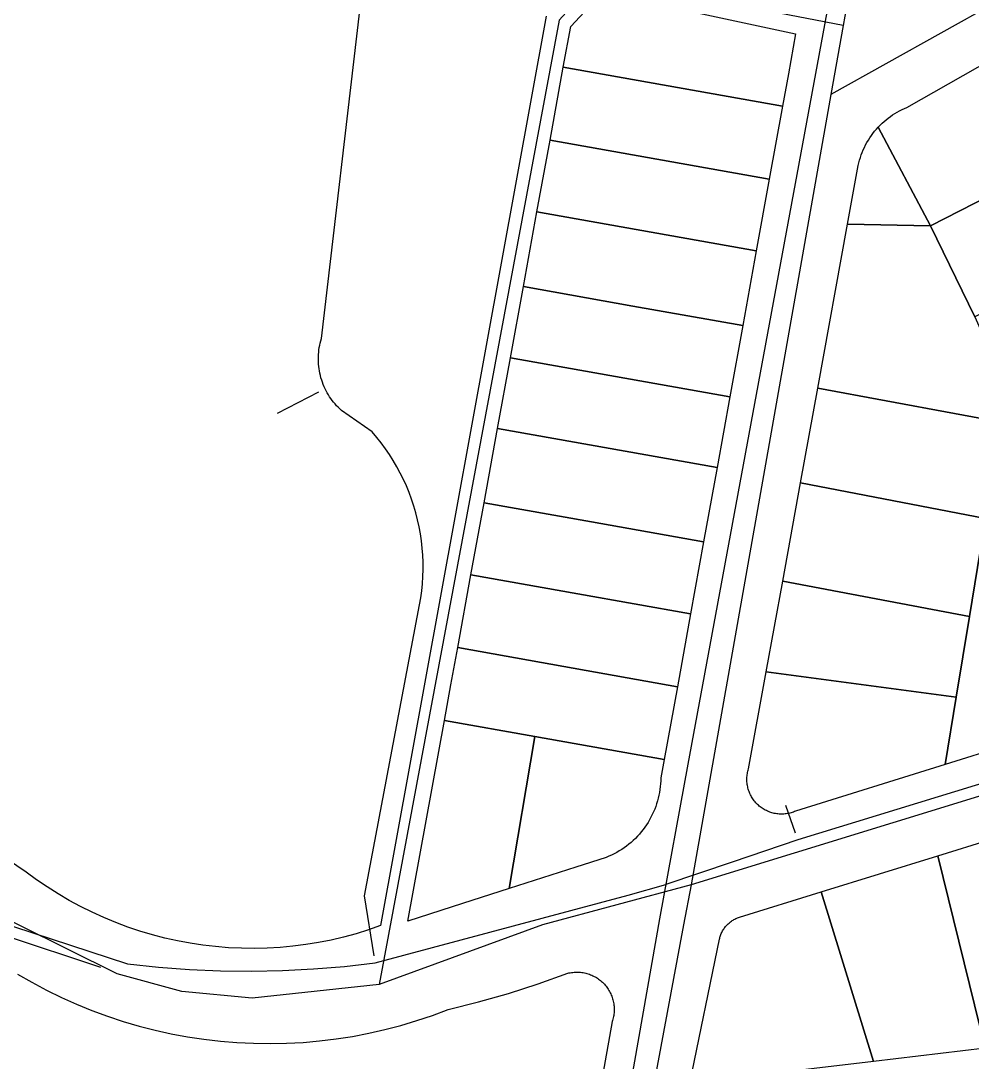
# Model space of a CAD drawing. Extents: x 1876309 to 1899261, y 443723 to 466661.
# Drawn here: x 1895567 to 1896215, y 453752 to 454462 of the extents above; entities that cross this region are included whole.
import ezdxf

# ---------------------------------------------------------------- set-up
doc = ezdxf.new("R2010")
doc.units = 0
doc.header["$MEASUREMENT"] = 0
for name, color, linetype in [('Parcels', 31, 'Continuous'), ('Roads', 7, 'Continuous'), ('Waterlines', 5, 'Continuous')]:
    doc.layers.add(name, color=color, linetype=linetype)

msp = doc.modelspace()

# ---------------------------------------------------------------- linework, layer by layer
at = {"layer": 'Parcels'}
for points in [[(1895936.72, 454430.22), (1895941.75, 454457.78), (1895963.5, 454481.16), (1896094.97, 454452.88), (1896090, 454425.56), (1896086.03, 454403.62), (1895936.72, 454430.22)], [(1896077.03, 454353.94), (1895927.69, 454380.53), (1895936.72, 454430.22), (1896086.03, 454403.62), (1896077.03, 454353.94)], [(1896130.38, 454323.19), (1896137.62, 454363.16), (1896138.05, 454364.97), (1896138.53, 454366.77), (1896139.07, 454368.56), (1896139.67, 454370.32), (1896140.33, 454372.06), (1896141.05, 454373.78), (1896141.83, 454375.48), (1896142.66, 454377.14), (1896143.55, 454378.78), (1896144.5, 454380.39), (1896145.5, 454381.96), (1896146.55, 454383.5), (1896147.65, 454385.01), (1896148.8, 454386.47), (1896150, 454387.9), (1896151.25, 454389.28), (1896186.88, 454322.06), (1896130.38, 454323.19)], [(1895927.69, 454380.53), (1896077.03, 454353.94), (1896068.19, 454305.06), (1895918.78, 454331.66), (1895927.69, 454380.53)], [(1896217, 454260), (1896186.88, 454322.06), (1896297.53, 454378.56), (1896328.97, 454314.03), (1896217, 454260)], [(1895918.78, 454331.66), (1896068.19, 454305.06), (1896058.97, 454254.09), (1895984.12, 454267.41), (1895909.5, 454280.72), (1895918.78, 454331.66)], [(1896130.38, 454323.19), (1896186.88, 454322.06), (1896217, 454260), (1896243.53, 454200.41), (1896249.81, 454185.5), (1896110.09, 454211.59), (1896130.38, 454323.19)], [(1895909.5, 454280.72), (1895984.12, 454267.41), (1896058.97, 454254.09), (1896050.16, 454205.5), (1895900.66, 454232.16), (1895909.5, 454280.72)], [(1895900.66, 454232.16), (1896050.16, 454205.5), (1896041.44, 454157.41), (1895891.91, 454184.03), (1895900.66, 454232.16)], [(1896110.09, 454211.59), (1896249.81, 454185.5), (1896270.38, 454133.38), (1896278.69, 454112.31), (1896224.41, 454122.72), (1896098.34, 454146.91), (1896110.09, 454211.59)], [(1895891.91, 454184.03), (1896041.44, 454157.41), (1896032.28, 454106.81), (1895955.88, 454120.41), (1895882.69, 454133.47), (1895891.91, 454184.03)], [(1896098.34, 454146.91), (1896224.41, 454122.72), (1896213.47, 454056.06), (1896086.19, 454080.12), (1896098.34, 454146.91)], [(1895882.69, 454133.47), (1895955.88, 454120.41), (1896032.28, 454106.81), (1896023.38, 454057.75), (1895946.5, 454071.47), (1895873.75, 454084.41), (1895882.69, 454133.47)], [(1896224.41, 454122.72), (1896278.69, 454112.31), (1896293.34, 454071.66), (1896318.88, 453993.25), (1896196.88, 453955.19), (1896204.41, 454000.94), (1896213.47, 454056.06), (1896224.41, 454122.72)], [(1895873.75, 454084.41), (1895946.5, 454071.47), (1896023.38, 454057.75), (1896014.41, 454008.16), (1895936.97, 454021.94), (1895864.75, 454034.81), (1895873.75, 454084.41)], [(1896086.19, 454080.12), (1896213.47, 454056.06), (1896204.41, 454000.94), (1896074.97, 454018.31), (1896086.19, 454080.12)], [(1895917.22, 453974.22), (1895855.72, 453985.16), (1895860.12, 454009.47), (1895864.75, 454034.81), (1895936.97, 454021.94), (1896014.41, 454008.16), (1896005.41, 453958.5), (1895917.22, 453974.22)], [(1896074.97, 454018.31), (1896204.41, 454000.94), (1896196.88, 453955.19), (1896094.94, 453923.34), (1896094.18, 453923.03), (1896093.41, 453922.73), (1896092.63, 453922.47), (1896091.85, 453922.23), (1896091.05, 453922.02), (1896090.25, 453921.84), (1896089.45, 453921.68), (1896088.63, 453921.56), (1896087.82, 453921.46), (1896087, 453921.39), (1896086.18, 453921.35), (1896085.36, 453921.33), (1896084.53, 453921.35), (1896083.71, 453921.39), (1896082.9, 453921.47), (1896082.08, 453921.57), (1896081.27, 453921.7), (1896080.46, 453921.86), (1896079.66, 453922.04), (1896078.87, 453922.26), (1896078.08, 453922.5), (1896077.31, 453922.77), (1896076.54, 453923.06), (1896075.78, 453923.38), (1896075.04, 453923.73), (1896074.31, 453924.1), (1896073.59, 453924.5), (1896072.88, 453924.92), (1896072.19, 453925.37), (1896071.52, 453925.84), (1896070.87, 453926.34), (1896070.23, 453926.85), (1896069.61, 453927.39), (1896069, 453927.95), (1896068.42, 453928.53), (1896067.86, 453929.13), (1896067.32, 453929.75), (1896066.81, 453930.39), (1896066.31, 453931.05), (1896065.84, 453931.72), (1896065.39, 453932.41), (1896064.96, 453933.11), (1896064.57, 453933.83), (1896064.19, 453934.56), (1896063.84, 453935.31), (1896063.52, 453936.06), (1896063.22, 453936.83), (1896062.95, 453937.61), (1896062.71, 453938.39), (1896062.5, 453939.18), (1896062.31, 453939.98), (1896062.15, 453940.79), (1896062.02, 453941.6), (1896061.92, 453942.42), (1896061.84, 453943.23), (1896061.8, 453944.06), (1896061.78, 453944.88), (1896061.79, 453945.7), (1896061.83, 453946.52), (1896061.9, 453947.34), (1896062, 453948.15), (1896062.12, 453948.97), (1896062.28, 453949.77), (1896062.46, 453950.57), (1896062.67, 453951.37), (1896062.91, 453952.16), (1896074.97, 454018.31)], [(1895855.72, 453985.16), (1895917.22, 453974.22), (1895899.72, 453870.62), (1895868, 453860.41), (1895830.81, 453848.47), (1895855.72, 453985.16)], [(1896005.41, 453958.5), (1896003.12, 453946.06), (1896003.08, 453944.07), (1896002.97, 453942.07), (1896002.79, 453940.09), (1896002.54, 453938.11), (1896002.23, 453936.13), (1896001.84, 453934.18), (1896001.4, 453932.23), (1896000.88, 453930.3), (1896000.3, 453928.39), (1895999.65, 453926.5), (1895998.95, 453924.64), (1895998.17, 453922.8), (1895997.34, 453920.99), (1895996.44, 453919.2), (1895995.48, 453917.45), (1895994.47, 453915.73), (1895993.39, 453914.05), (1895992.26, 453912.41), (1895991.07, 453910.8), (1895989.83, 453909.24), (1895988.54, 453907.72), (1895987.19, 453906.24), (1895985.8, 453904.82), (1895984.36, 453903.44), (1895982.87, 453902.11), (1895981.34, 453900.83), (1895979.76, 453899.6), (1895978.14, 453898.43), (1895976.49, 453897.32), (1895974.79, 453896.26), (1895973.07, 453895.26), (1895971.31, 453894.32), (1895969.51, 453893.45), (1895967.69, 453892.63), (1895965.84, 453891.88), (1895945.25, 453885.25), (1895899.72, 453870.62), (1895917.22, 453974.22), (1896005.41, 453958.5)], [(1896224.16, 453762), (1896191.81, 453892.97), (1896265.03, 453915.62), (1896302, 453771.69), (1896281.5, 453768.69), (1896260.91, 453766.38), (1896224.16, 453762)], [(1896191.81, 453892.97), (1896224.16, 453762), (1896148.06, 453752.91), (1896112.47, 453868.41), (1896191.81, 453892.97)], [(1896148.06, 453752.91), (1896022.88, 453737.97), (1896043.09, 453836.09), (1896043.24, 453836.76), (1896043.41, 453837.42), (1896043.61, 453838.08), (1896043.83, 453838.74), (1896044.07, 453839.38), (1896044.33, 453840.02), (1896044.62, 453840.65), (1896044.92, 453841.26), (1896045.25, 453841.87), (1896045.6, 453842.46), (1896045.97, 453843.04), (1896046.36, 453843.61), (1896046.76, 453844.17), (1896047.19, 453844.71), (1896047.64, 453845.23), (1896048.1, 453845.74), (1896048.58, 453846.24), (1896049.08, 453846.71), (1896049.59, 453847.17), (1896050.12, 453847.61), (1896050.66, 453848.04), (1896051.22, 453848.44), (1896051.79, 453848.83), (1896052.37, 453849.19), (1896052.97, 453849.54), (1896053.58, 453849.86), (1896054.19, 453850.16), (1896054.82, 453850.44), (1896055.46, 453850.7), (1896056.11, 453850.94), (1896056.76, 453851.16), (1896112.47, 453868.41), (1896148.06, 453752.91)]]:
    msp.add_lwpolyline(points, close=True, dxfattribs=at)
for points in [[(1895925, 454464.91), (1895812.21, 453845.36), (1895803.91, 453842.48), (1895795.52, 453839.89), (1895787.04, 453837.59), (1895778.49, 453835.59), (1895769.87, 453833.88), (1895761.2, 453832.47), (1895752.49, 453831.36), (1895743.74, 453830.55), (1895734.97, 453830.05), (1895726.19, 453829.85), (1895717.41, 453829.95), (1895708.63, 453830.36), (1895699.88, 453831.07), (1895691.15, 453832.08), (1895682.46, 453833.39), (1895673.83, 453835.01), (1895665.25, 453836.92), (1895656.75, 453839.12), (1895648.33, 453841.62), (1895640, 453844.41), (1895631.77, 453847.48), (1895623.65, 453850.84), (1895615.66, 453854.47), (1895607.79, 453858.38), (1895600.06, 453862.56), (1895592.49, 453867.01), (1895585.07, 453871.71), (1895577.82, 453876.67), (1895570.74, 453881.87), (1895550.91, 453895.09)], [(1896297.53, 454378.56), (1896186.88, 454322.06), (1896151.25, 454389.28), (1896152.53, 454390.61), (1896153.85, 454391.89), (1896155.21, 454393.13), (1896156.62, 454394.32), (1896158.06, 454395.46), (1896159.54, 454396.56), (1896161.06, 454397.6), (1896162.61, 454398.59), (1896164.19, 454399.54), (1896165.8, 454400.42), (1896167.45, 454401.26), (1896169.11, 454402.04), (1896170.81, 454402.76), (1896237.44, 454440.62)], [(1895564.87, 453812.43), (1895574.65, 453806.79), (1895584.62, 453801.49), (1895594.76, 453796.53), (1895605.06, 453791.91), (1895615.51, 453787.65), (1895626.11, 453783.74), (1895636.82, 453780.19), (1895647.66, 453777.01), (1895658.59, 453774.2), (1895669.61, 453771.76), (1895680.71, 453769.69), (1895691.87, 453768), (1895703.09, 453766.7), (1895714.34, 453765.77), (1895725.62, 453765.22), (1895736.9, 453765.06), (1895748.19, 453765.27), (1895759.47, 453765.88), (1895770.71, 453766.86), (1895781.92, 453768.22), (1895793.07, 453769.96), (1895804.16, 453772.08), (1895815.17, 453774.57), (1895826.09, 453777.44), (1895836.91, 453780.67), (1895847.61, 453784.27), (1895858.18, 453788.23), (1895878.86, 453793.41), (1895899.35, 453799.26), (1895919.65, 453805.77), (1895939.72, 453812.94), (1895940.58, 453813.14), (1895941.44, 453813.31), (1895942.31, 453813.46), (1895943.19, 453813.57), (1895944.07, 453813.65), (1895944.95, 453813.7), (1895945.83, 453813.72), (1895946.71, 453813.71), (1895947.59, 453813.67), (1895948.47, 453813.6), (1895949.35, 453813.49), (1895950.22, 453813.36), (1895951.08, 453813.2), (1895951.95, 453813.01), (1895952.8, 453812.78), (1895953.64, 453812.53), (1895954.48, 453812.25), (1895955.31, 453811.94), (1895956.12, 453811.6), (1895956.92, 453811.24), (1895957.71, 453810.84), (1895958.49, 453810.42), (1895959.25, 453809.97), (1895959.99, 453809.5), (1895960.72, 453809), (1895961.43, 453808.47), (1895962.12, 453807.92), (1895962.79, 453807.35), (1895963.44, 453806.76), (1895964.07, 453806.14), (1895964.68, 453805.5), (1895965.26, 453804.84), (1895965.82, 453804.16), (1895966.36, 453803.46), (1895966.87, 453802.74), (1895967.36, 453802.01), (1895967.82, 453801.26), (1895968.26, 453800.49), (1895968.67, 453799.71), (1895969.05, 453798.92), (1895969.41, 453798.11), (1895969.73, 453797.29), (1895970.03, 453796.46), (1895970.3, 453795.62), (1895970.54, 453794.77), (1895970.74, 453793.91), (1895970.92, 453793.05), (1895971.07, 453792.18), (1895971.19, 453791.3), (1895971.28, 453790.43), (1895971.34, 453789.55), (1895971.37, 453788.66), (1895971.36, 453787.78), (1895971.33, 453786.9), (1895971.26, 453786.02), (1895971.17, 453785.14), (1895971.04, 453784.27), (1895970.89, 453783.4), (1895970.7, 453782.54), (1895970.49, 453781.69), (1895970.24, 453780.84), (1895969.97, 453780), (1895942.53, 453625.75)]]:
    msp.add_lwpolyline(points, dxfattribs=at)
at = {"layer": 'Roads'}
for p, q in [((1896161.16, 454649.68), (1896127.4, 454458.52)), ((1896271.31, 454496.55), (1896118.86, 454411.57)), ((1896127.4, 454458.52), (1896118.86, 454411.57)), ((1896118.86, 454411.57), (1896023.79, 453873.19)), ((1896476.62, 454012.43), (1896023.79, 453873.19))]:
    msp.add_line(p, q, dxfattribs=at)
for points in [[(1896127.4, 454458.52), (1895960.04, 454490.93), (1895933.81, 454462.26), (1895811.29, 453805.25)], [(1895811.29, 453805.25), (1895724.64, 453796.03), (1895676.94, 453800.47), (1895632.69, 453812.46), (1895499.44, 453878.73), (1895377.95, 453930.97), (1895316.91, 453963.66), (1895297.53, 453986.84), (1895275.93, 454037.42), (1895258.8, 454067.97), (1895237.19, 454100.75), (1895216.33, 454130.55), (1895199.19, 454149.17), (1895181.31, 454167.8), (1895162.21, 454182.18)], [(1896023.79, 453873.19), (1895922.57, 453845.94), (1895811.29, 453805.25)], [(1896023.79, 453873.19), (1896018.67, 453845.9), (1895996.22, 453726.51)]]:
    msp.add_lwpolyline(points, dxfattribs=at)
at = {"layer": 'Waterlines', "color": 5}
for p, q in [((1896117.32, 454473.82), (1896021.62, 453955.46)), ((1895769.85, 454208.68), (1895741.7, 454194.21)), ((1896021.62, 453955.46), (1896002.16, 453849.97)), ((1896255.38, 453952.69), (1896096.44, 453903.78)), ((1896094.84, 453908.47), (1896088.4, 453927.29)), ((1896096.44, 453903.78), (1896051.71, 453888.66)), ((1896051.71, 453888.66), (1896006.48, 453873.37)), ((1895981, 453866.15), (1896006.48, 453873.37)), ((1895808.64, 453819.99), (1895981, 453866.15)), ((1896002.16, 453849.97), (1895919.61, 453378.44))]:
    msp.add_line(p, q, dxfattribs=at)
for points in [[(1895774.46, 454211.05), (1895773.79, 454212.51), (1895773.18, 454213.98), (1895772.61, 454215.48), (1895772.1, 454216.99), (1895771.63, 454218.52), (1895771.22, 454220.07), (1895770.87, 454221.63), (1895770.56, 454223.2), (1895770.31, 454224.77), (1895770.11, 454226.36), (1895769.97, 454227.95), (1895769.88, 454229.55), (1895769.85, 454231.15), (1895769.87, 454232.75), (1895769.94, 454234.35), (1895770.07, 454235.94), (1895770.25, 454237.53), (1895770.49, 454239.11), (1895770.78, 454240.68), (1895771.13, 454242.24), (1895771.52, 454243.79), (1895771.97, 454245.33), (1895798.11, 454468.76)], [(1895785.54, 454196.3), (1895784.4, 454197.35), (1895783.3, 454198.44), (1895782.24, 454199.56), (1895781.21, 454200.72), (1895780.22, 454201.91), (1895779.27, 454203.13), (1895778.36, 454204.38), (1895777.49, 454205.66), (1895776.67, 454206.97), (1895775.89, 454208.31), (1895775.15, 454209.67), (1895774.46, 454211.05)], [(1895807.84, 453824.88), (1895801.2, 453865.64), (1895838.78, 454063.83), (1895839.6, 454068.62), (1895840.26, 454073.45), (1895840.74, 454078.29), (1895841.06, 454083.15), (1895841.2, 454088.01), (1895841.18, 454092.88), (1895840.98, 454097.74), (1895840.61, 454102.6), (1895840.08, 454107.44), (1895839.37, 454112.25), (1895838.5, 454117.04), (1895837.46, 454121.79), (1895836.25, 454126.51), (1895834.88, 454131.18), (1895833.35, 454135.8), (1895831.66, 454140.36), (1895829.8, 454144.86), (1895827.79, 454149.3), (1895825.63, 454153.66), (1895823.32, 454157.94), (1895820.85, 454162.14), (1895818.24, 454166.25), (1895815.49, 454170.26), (1895812.6, 454174.18), (1895809.58, 454177.99), (1895806.42, 454181.7), (1895785.54, 454196.3)], [(1895621.77, 453816.86), (1895424.49, 453882.25)], [(1895471.8, 453874.21), (1895639.82, 453819.32)], [(1895639.82, 453819.32), (1895660.86, 453817.09), (1895681.95, 453815.52), (1895703.09, 453814.61), (1895724.25, 453814.36), (1895745.4, 453814.78), (1895766.53, 453815.85), (1895787.62, 453817.59), (1895808.64, 453819.99)]]:
    msp.add_lwpolyline(points, dxfattribs=at)

doc.saveas('drawing.dxf')
